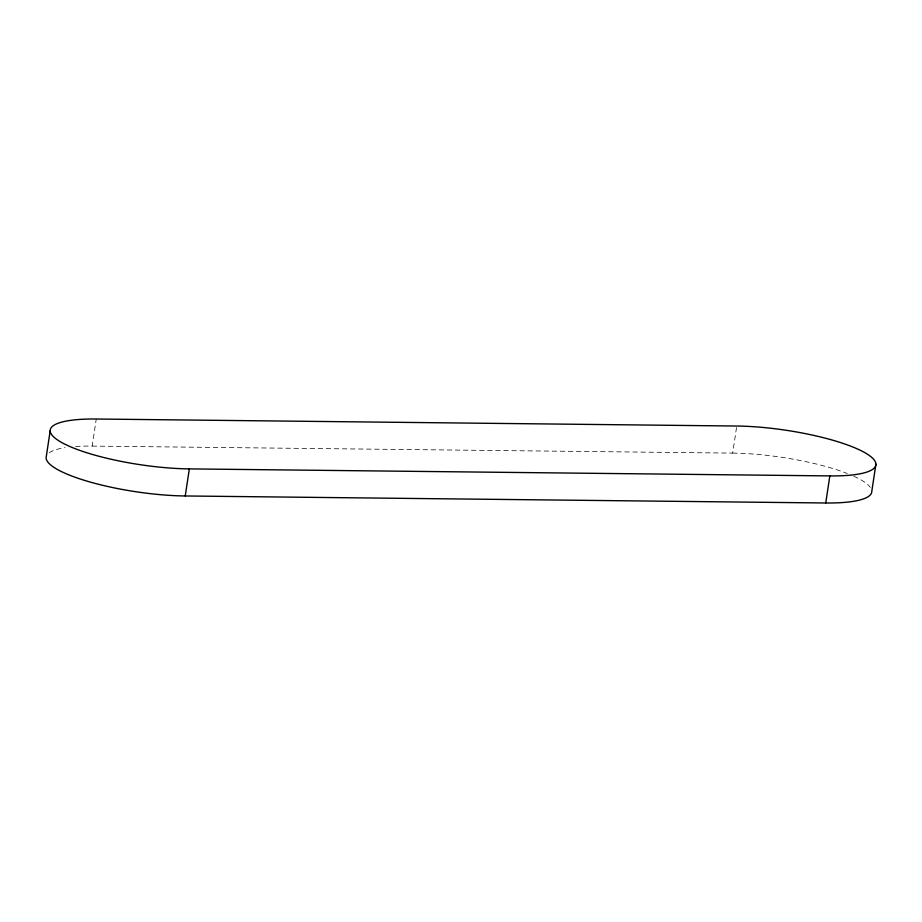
<?xml version="1.0" encoding="UTF-8"?>
<svg xmlns="http://www.w3.org/2000/svg" width="922" height="922" viewBox="0 0 922 922"><rect width="100%" height="100%" fill="white"/><g stroke="black" fill="none" stroke-linecap="round" stroke-linejoin="round"><path stroke-width="0.69" stroke-dasharray="4.61 3.46" d="M75.523 446.513A93.606 20.895 8.6 0 1 92.165 446.087L96.257 419.014M92.165 446.087L732.667 453.105L736.759 426.033M732.667 453.105A93.606 20.895 8.6 0 1 847.295 473.505M853.726 476.201A93.606 20.895 8.6 0 1 870.356 487.392M49.189 452.771A93.606 20.895 8.6 0 1 65.07 447.643"/><path stroke-width="1.38" d="M50.191 430.724L46.1 457.796A93.606 20.895 8.6 0 0 185.241 495.967L825.743 502.986A93.606 20.895 8.6 0 0 871.809 491.276L875.9 464.204M185.241 495.967L189.333 468.895L829.835 475.913A93.606 20.895 8.6 0 0 863.361 451.849A93.606 20.895 8.6 0 0 736.759 426.033L96.257 419.014A93.606 20.895 8.6 0 0 62.731 443.079A93.606 20.895 8.6 0 0 189.333 468.895M825.743 502.986L829.835 475.913"/></g></svg>
